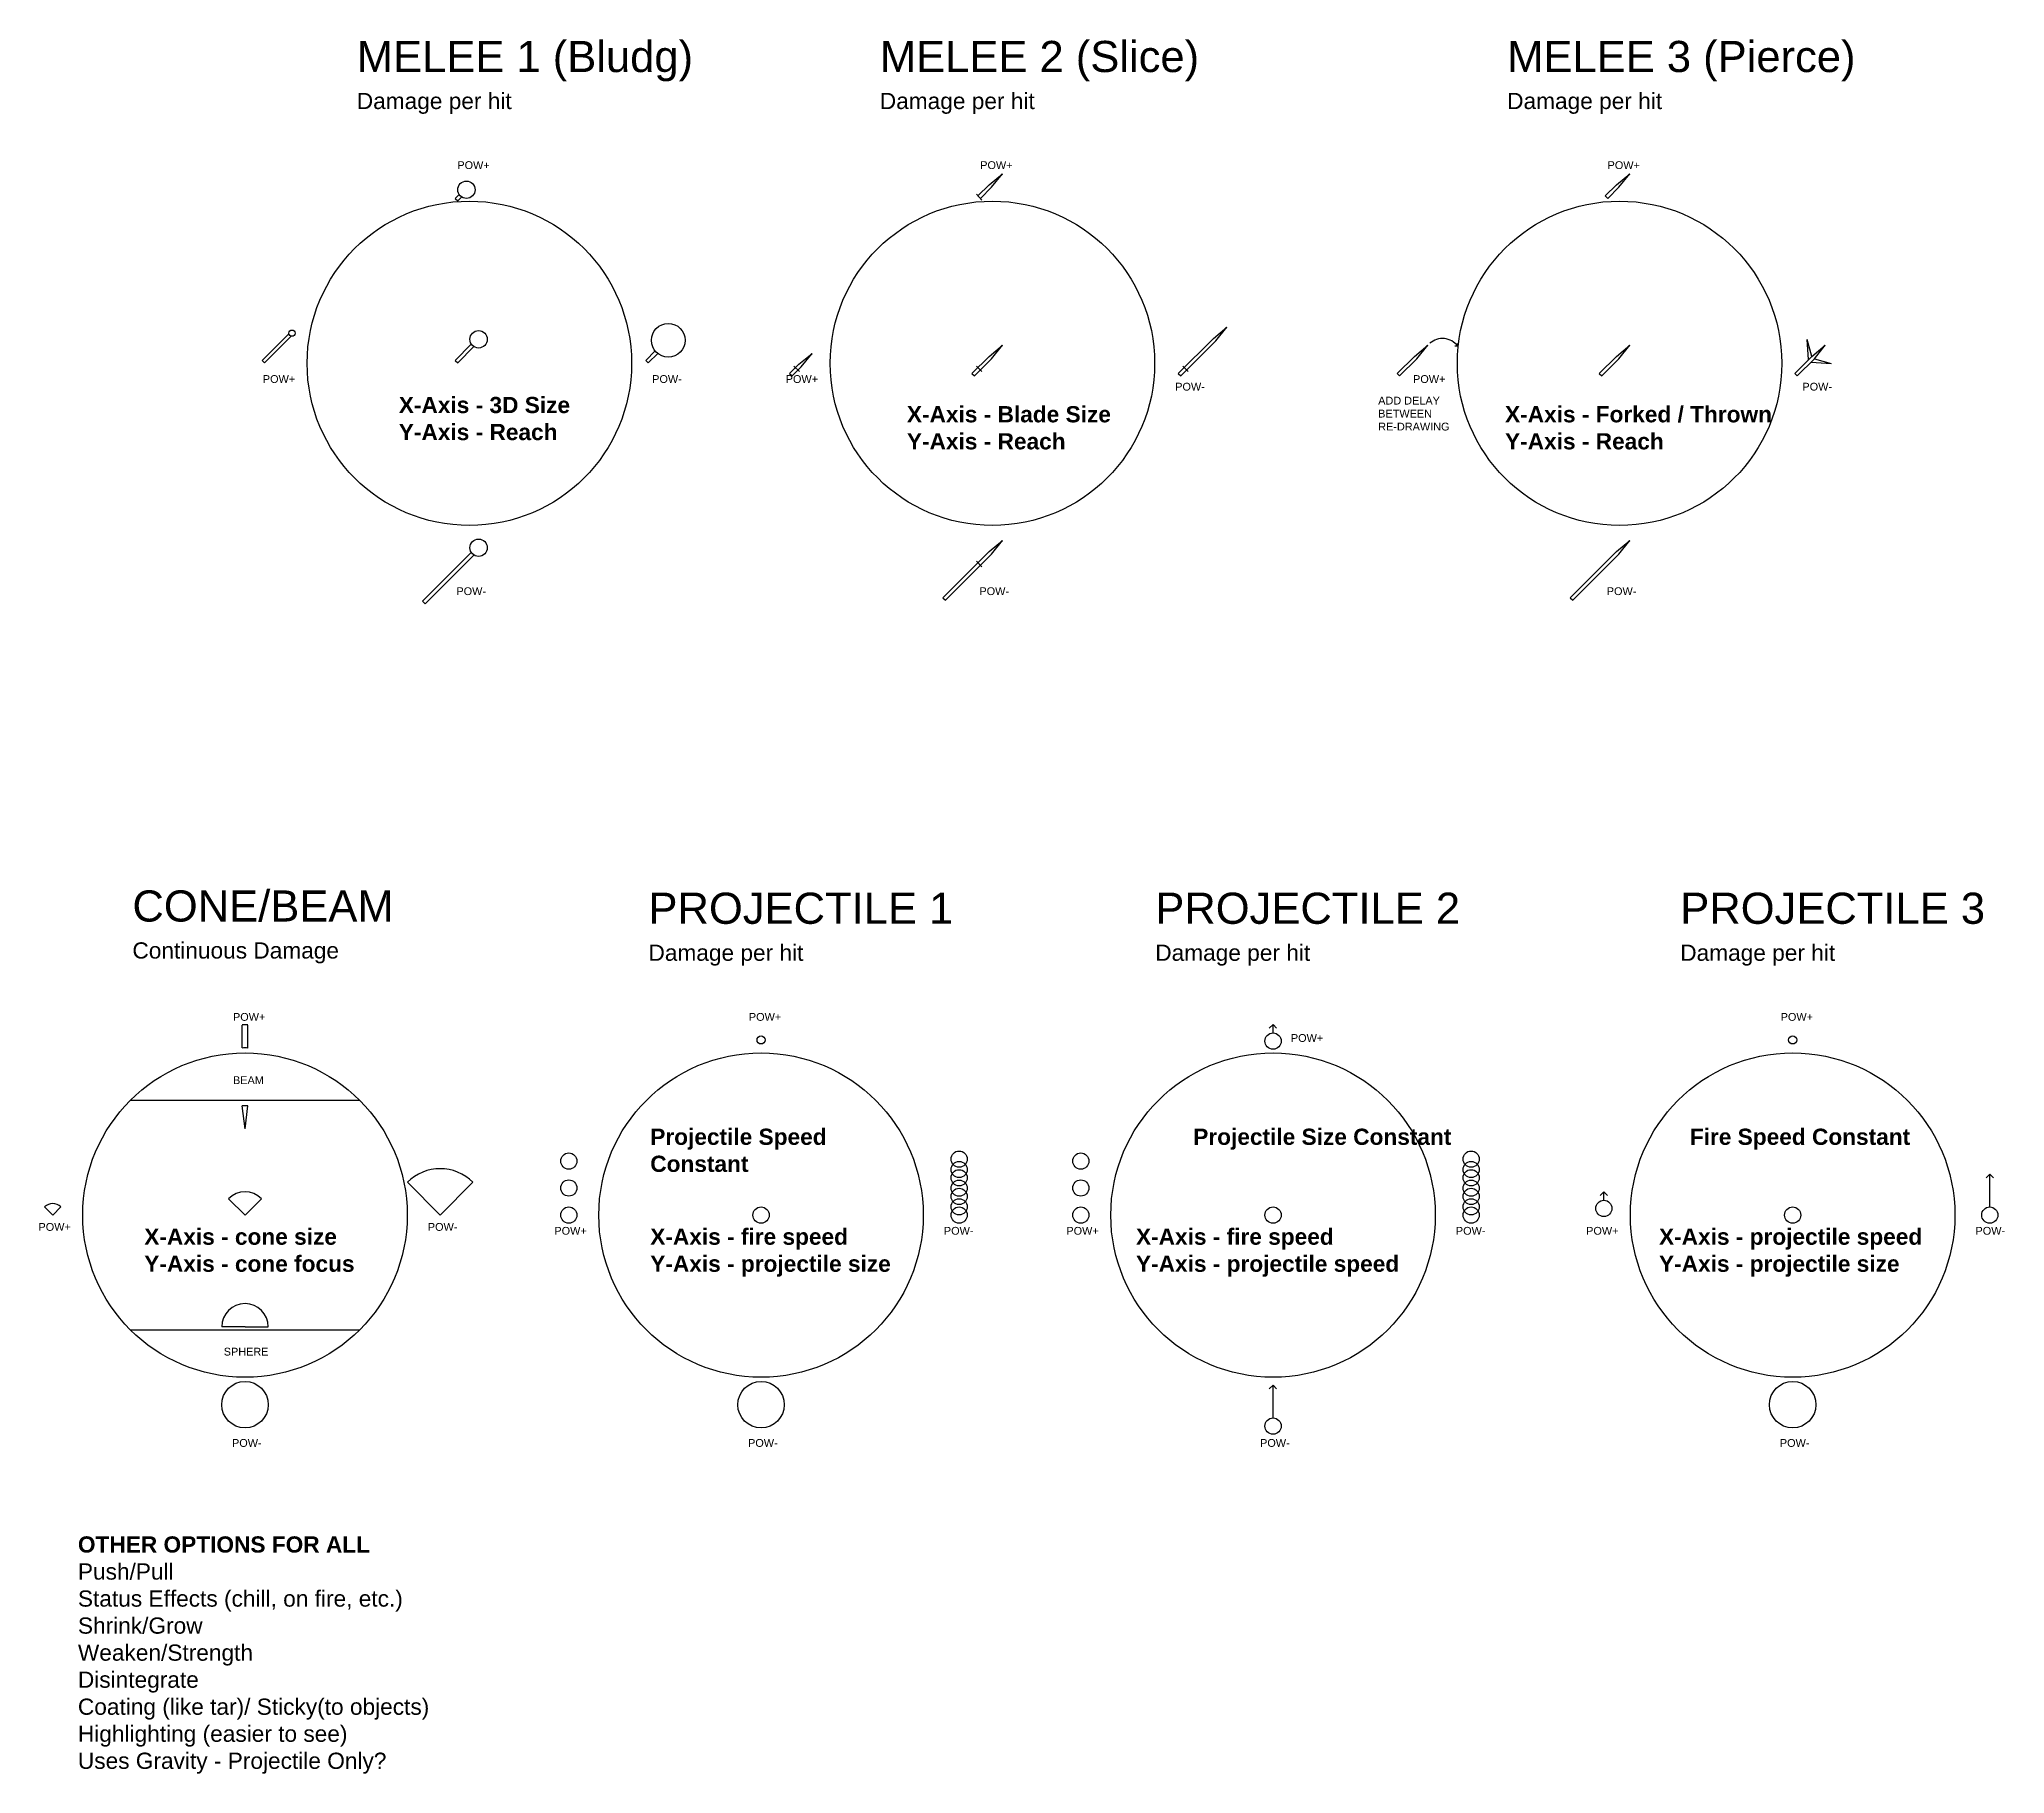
# Model space of a CAD drawing. Header units: inches. Extents: x 25.1 to 37.3, y 8.3 to 19.
import ezdxf

# ---------------------------------------------------------------- set-up
doc = ezdxf.new("R2010")
doc.units = ezdxf.units.IN
doc.header["$MEASUREMENT"] = 0
doc.styles.get("Standard").update_dxf_attribs({"font": 'arial.ttf'})

msp = doc.modelspace()

# ---------------------------------------------------------------- linework, layer by layer
for p, q in [((30.995, 18.115), (31.078, 18.183)), ((31.01, 18.1), (31.078, 18.183)), ((34.862, 18.115), (34.944, 18.183)), ((34.877, 18.1), (34.944, 18.183)), ((27.703, 18.03), (27.728, 18.055)), ((30.916, 18.056), (30.95, 18.021)), ((30.995, 18.115), (30.926, 18.046)), ((31.01, 18.1), (30.941, 18.031)), ((34.862, 18.115), (34.792, 18.046)), ((34.877, 18.1), (34.808, 18.031)), ((27.703, 18.03), (27.719, 18.015)), ((27.719, 18.015), (27.744, 18.04)), ((34.792, 18.046), (34.808, 18.031)), ((32.377, 17.168), (32.46, 17.236)), ((32.393, 17.153), (32.46, 17.236)), ((26.514, 17.032), (26.678, 17.196)), ((26.529, 17.017), (26.693, 17.181)), ((27.703, 17.032), (27.803, 17.132)), ((27.719, 17.017), (27.819, 17.117)), ((28.878, 17.032), (28.937, 17.091)), ((30.995, 17.057), (31.078, 17.125)), ((31.01, 17.042), (31.078, 17.125)), ((32.16, 16.951), (32.377, 17.168)), ((32.176, 16.936), (32.393, 17.153)), ((33.616, 17.057), (33.699, 17.125)), ((33.631, 17.042), (33.699, 17.125)), ((33.882, 17.12), (33.866, 17.12)), ((33.882, 17.12), (33.882, 17.136)), ((34.862, 17.057), (34.944, 17.125)), ((34.877, 17.042), (34.944, 17.125)), ((36.046, 17.037), (36.038, 17.16)), ((36.067, 17.057), (36.038, 17.16)), ((36.067, 17.057), (36.149, 17.125)), ((36.082, 17.042), (36.149, 17.125)), ((26.514, 17.032), (26.529, 17.017)), ((27.703, 17.032), (27.719, 17.017)), ((28.878, 17.032), (28.893, 17.017)), ((28.893, 17.017), (28.952, 17.075)), ((29.764, 16.951), (29.821, 17.008)), ((29.78, 16.936), (29.836, 16.993)), ((29.792, 16.997), (29.826, 16.963)), ((29.821, 17.008), (29.904, 17.075)), ((29.836, 16.993), (29.904, 17.075)), ((30.889, 16.951), (30.995, 17.057)), ((30.904, 16.936), (31.01, 17.042)), ((30.916, 16.997), (30.95, 16.963)), ((32.188, 16.997), (32.222, 16.963)), ((33.51, 16.951), (33.616, 17.057)), ((33.525, 16.936), (33.631, 17.042)), ((34.756, 16.951), (34.862, 17.057)), ((34.771, 16.936), (34.877, 17.042)), ((35.961, 16.951), (36.067, 17.057)), ((35.976, 16.936), (36.082, 17.042)), ((36.062, 17.022), (36.185, 17.013)), ((36.082, 17.042), (36.185, 17.013)), ((29.764, 16.951), (29.78, 16.936)), ((30.889, 16.951), (30.904, 16.936)), ((32.16, 16.951), (32.176, 16.936)), ((33.51, 16.951), (33.525, 16.936)), ((34.756, 16.951), (34.771, 16.936)), ((35.961, 16.951), (35.976, 16.936)), ((30.995, 15.854), (31.078, 15.921)), ((31.01, 15.838), (31.078, 15.921)), ((34.862, 15.854), (34.944, 15.921)), ((34.877, 15.838), (34.944, 15.921)), ((27.503, 15.547), (27.803, 15.847)), ((27.519, 15.532), (27.819, 15.832)), ((30.71, 15.569), (30.995, 15.854)), ((30.725, 15.553), (31.01, 15.838)), ((30.916, 15.794), (30.95, 15.76)), ((34.577, 15.569), (34.862, 15.854)), ((34.592, 15.553), (34.877, 15.838)), ((27.503, 15.547), (27.519, 15.532)), ((30.71, 15.569), (30.725, 15.553)), ((34.577, 15.569), (34.592, 15.553)), ((26.39, 12.793), (26.39, 12.934)), ((26.426, 12.791), (26.426, 12.934)), ((32.745, 12.937), (32.722, 12.915)), ((32.745, 12.937), (32.767, 12.915)), ((32.745, 12.885), (32.745, 12.937)), ((27.115, 12.469), (25.701, 12.469)), ((26.408, 12.293), (26.39, 12.435)), ((26.408, 12.293), (26.426, 12.435)), ((37.163, 12.014), (37.14, 11.992)), ((37.163, 11.812), (37.163, 12.014)), ((37.163, 12.014), (37.185, 11.992)), ((27.611, 11.762), (27.409, 11.964)), ((27.611, 11.762), (27.813, 11.964)), ((34.784, 11.905), (34.761, 11.883)), ((34.784, 11.853), (34.784, 11.905)), ((34.784, 11.905), (34.806, 11.883)), ((25.223, 11.762), (25.172, 11.813)), ((25.223, 11.762), (25.273, 11.813)), ((26.408, 11.762), (26.307, 11.863)), ((26.408, 11.762), (26.509, 11.863)), ((25.701, 11.055), (27.115, 11.055)), ((26.408, 11.073), (26.265, 11.073)), ((26.408, 11.073), (26.551, 11.073)), ((32.745, 10.714), (32.722, 10.691)), ((32.745, 10.511), (32.745, 10.714)), ((32.745, 10.714), (32.767, 10.691))]:
    msp.add_line(p, q)
for centre, radius in [((27.773, 18.084), 0.0536), ((27.791, 17.014), 1), ((31.015, 17.014), 1), ((34.881, 17.014), 1), ((26.697, 17.2), 0.0192), ((27.848, 17.162), 0.0536), ((29.017, 17.156), 0.104), ((27.848, 15.877), 0.0536), ((29.589, 12.842), 0.025), ((32.745, 12.835), 0.05), ((35.948, 12.842), 0.025), ((26.408, 11.762), 1), ((29.589, 11.762), 1), ((32.745, 11.762), 1), ((35.948, 11.762), 1), ((28.404, 12.095), 0.05), ((30.81, 12.107), 0.05), ((31.56, 12.095), 0.05), ((33.966, 12.107), 0.05), ((30.81, 12.043), 0.05), ((30.81, 11.992), 0.05), ((33.966, 12.043), 0.05), ((33.966, 11.992), 0.05), ((28.404, 11.929), 0.05), ((30.81, 11.928), 0.05), ((30.81, 11.877), 0.05), ((31.56, 11.929), 0.05), ((33.966, 11.928), 0.05), ((33.966, 11.877), 0.05), ((28.404, 11.762), 0.05), ((29.589, 11.762), 0.05), ((30.81, 11.813), 0.05), ((30.81, 11.762), 0.05), ((31.56, 11.762), 0.05), ((32.745, 11.762), 0.05), ((33.966, 11.813), 0.05), ((33.966, 11.762), 0.05), ((34.784, 11.803), 0.05), ((35.948, 11.762), 0.05), ((37.163, 11.762), 0.05), ((26.408, 10.593), 0.143), ((29.589, 10.593), 0.143), ((35.948, 10.593), 0.143), ((32.745, 10.461), 0.05)]:
    msp.add_circle(centre, radius)
for centre, radius, start, end in [((33.789, 17.05), 0.117, 36.7846, 131.6456), ((26.408, 12.793), 0.143, 82.8843, 97.1157), ((26.408, 12.65), 0.143, 82.8843, 97.1157), ((26.408, 12.293), 0.143, 82.8843, 97.1157), ((27.611, 11.762), 0.286, 45, 135), ((26.408, 11.762), 0.143, 45, 135), ((25.223, 11.762), 0.0714, 45, 135), ((26.408, 11.073), 0.143, 0, 180)]:
    msp.add_arc(centre, radius, start, end)

# ---------------------------------------------------------------- texts
at = {"attachment_point": 1}
for s, width, heights, insert, char_height in [('MELEE 1 (Bludg)\\P{\\H0.52055x;Damage per hit}', 2.19371, [0.545], (27.097, 19.002), 0.1921), ('MELEE 2 (Slice)\\P{\\H0.52055x;Damage per hit}', 2.35131, [0.545], (30.321, 19.002), 0.1921), ('MELEE 3 (Pierce)\\P{\\H0.52055x;Damage per hit}', 2.35131, [0.545], (34.188, 19.002), 0.1921), ('POW+', 0.16059, [0], (27.717, 18.26), 0.048), ('POW+', 0.16059, [0], (30.94, 18.26), 0.048), ('POW+', 0.16059, [0], (34.807, 18.26), 0.048), ('POW+', 0.16059, [0], (26.518, 16.941), 0.048), ('POW-', 0.16059, [0], (28.918, 16.941), 0.048), ('POW+', 0.16059, [0], (29.741, 16.941), 0.048), ('POW-', 0.16059, [0], (32.142, 16.894), 0.048), ('POW+', 0.16059, [0], (33.608, 16.941), 0.048), ('POW-', 0.16059, [0], (36.008, 16.894), 0.048), ('\\pt1.1;{\\fArial|b1|i0|c0|p34;X-Axis - 3D Size\\P\\ptz;Y-Axis - Reach}', 1.79876, [0.4], (27.356, 16.807), 0.1), ('\\pt1.1;{\\fArial|b1|i0|c0|p34;X-Axis - Blade Size\\P\\ptz;Y-Axis - Reach}', 1.79876, [0.4], (30.488, 16.75), 0.1), ('ADD DELAY BETWEEN RE-DRAWING', 0.42945, [0], (33.393, 16.808), 0.04803), ('{\\fArial|b1|i0|c0|p34;X-Axis - Forked / Thrown\\PY-Axis - Reach}', 1.79876, [0.4], (34.175, 16.75), 0.1), ('POW-', 0.16059, [0], (27.711, 15.633), 0.048), ('POW-', 0.16059, [0], (30.935, 15.633), 0.048), ('POW-', 0.16059, [0], (34.802, 15.633), 0.048), ('CONE/BEAM\\P{\\H0.52055x;Continuous Damage}', 1.64402, [0.587], (25.714, 13.764), 0.1921), ('PROJECTILE 1\\P{\\H0.52055x;Damage per hit}', 1.91548, [0.545], (28.895, 13.75), 0.1921), ('PROJECTILE 2\\P{\\H0.52055x;Damage per hit}', 1.91548, [0.545], (32.019, 13.75), 0.1921), ('PROJECTILE 3\\P{\\H0.52055x;Damage per hit}', 1.91548, [0.545], (35.255, 13.75), 0.1921), ('POW+', 0.16059, [0], (26.334, 13.008), 0.048), ('POW+', 0.16059, [0], (29.514, 13.008), 0.048), ('POW+', 0.16059, [0], (35.874, 13.008), 0.048), ('POW+', 0.16059, [0], (32.855, 12.878), 0.048), ('BEAM', 0.16059, [0], (26.334, 12.618), 0.048), ('{\\fArial|b1|i0|c0|p34;Projectile Speed Constant}', 1.52957, [0.4], (28.906, 12.295), 0.1), ('{\\fArial|b1|i0|c0|p34;Projectile Size Constant}', 1.52957, [0.4], (32.253, 12.295), 0.1), ('{\\fArial|b1|i0|c0|p34;Fire Speed Constant}', 1.52957, [0.4], (35.314, 12.295), 0.1), ('POW+', 0.16059, [0], (25.135, 11.713), 0.048), ('{\\fArial|b1|i0|c0|p34;X-Axis - cone size\\PY-Axis - cone focus}', 1.3882, [0.4], (25.787, 11.679), 0.1), ('POW-', 0.16059, [0], (27.535, 11.713), 0.048), ('POW+', 0.16059, [0], (28.315, 11.689), 0.048), ('{\\fArial|b1|i0|c0|p34;X-Axis - fire speed Y-Axis - projectile size}', 1.52957, [0.4], (28.906, 11.679), 0.1), ('POW-', 0.16059, [0], (30.716, 11.689), 0.048), ('POW+', 0.16059, [0], (31.471, 11.689), 0.048), ('{\\fArial|b1|i0|c0|p34;X-Axis - fire speed Y-Axis - projectile speed}', 1.65657, [0.4], (31.9, 11.679), 0.1), ('POW-', 0.16059, [0], (33.872, 11.689), 0.048), ('POW+', 0.16059, [0], (34.675, 11.689), 0.048), ('{\\fArial|b1|i0|c0|p34;X-Axis - projectile speed Y-Axis - projectile size}', 1.79876, [0.4], (35.124, 11.679), 0.1), ('POW-', 0.16059, [0], (37.075, 11.689), 0.048), ('SPHERE', 0.16059, [0], (26.277, 10.944), 0.048), ('POW-', 0.16059, [0], (26.328, 10.381), 0.048), ('POW-', 0.16059, [0], (29.509, 10.381), 0.048), ('POW-', 0.16059, [0], (32.665, 10.381), 0.048), ('POW-', 0.16059, [0], (35.869, 10.381), 0.048), ('{\\fArial|b1|i0|c0|p34;OTHER OPTIONS FOR ALL\\P}Push/Pull\\PStatus Effects (chill, on fire, etc.)\\PShrink/Grow\\PWeaken/Strength\\PDisintegrate\\PCoating (like tar)/ Sticky(to objects)\\PHighlighting (easier to see)\\PUses Gravity - Projectile Only?', 2.43763, [1.681], (25.378, 9.781), 0.1)]:
    msp.add_mtext_dynamic_manual_height_columns(s, width=width, gutter_width=1, heights=heights, dxfattribs=dict(at, insert=insert, char_height=char_height))

doc.saveas('drawing.dxf')
